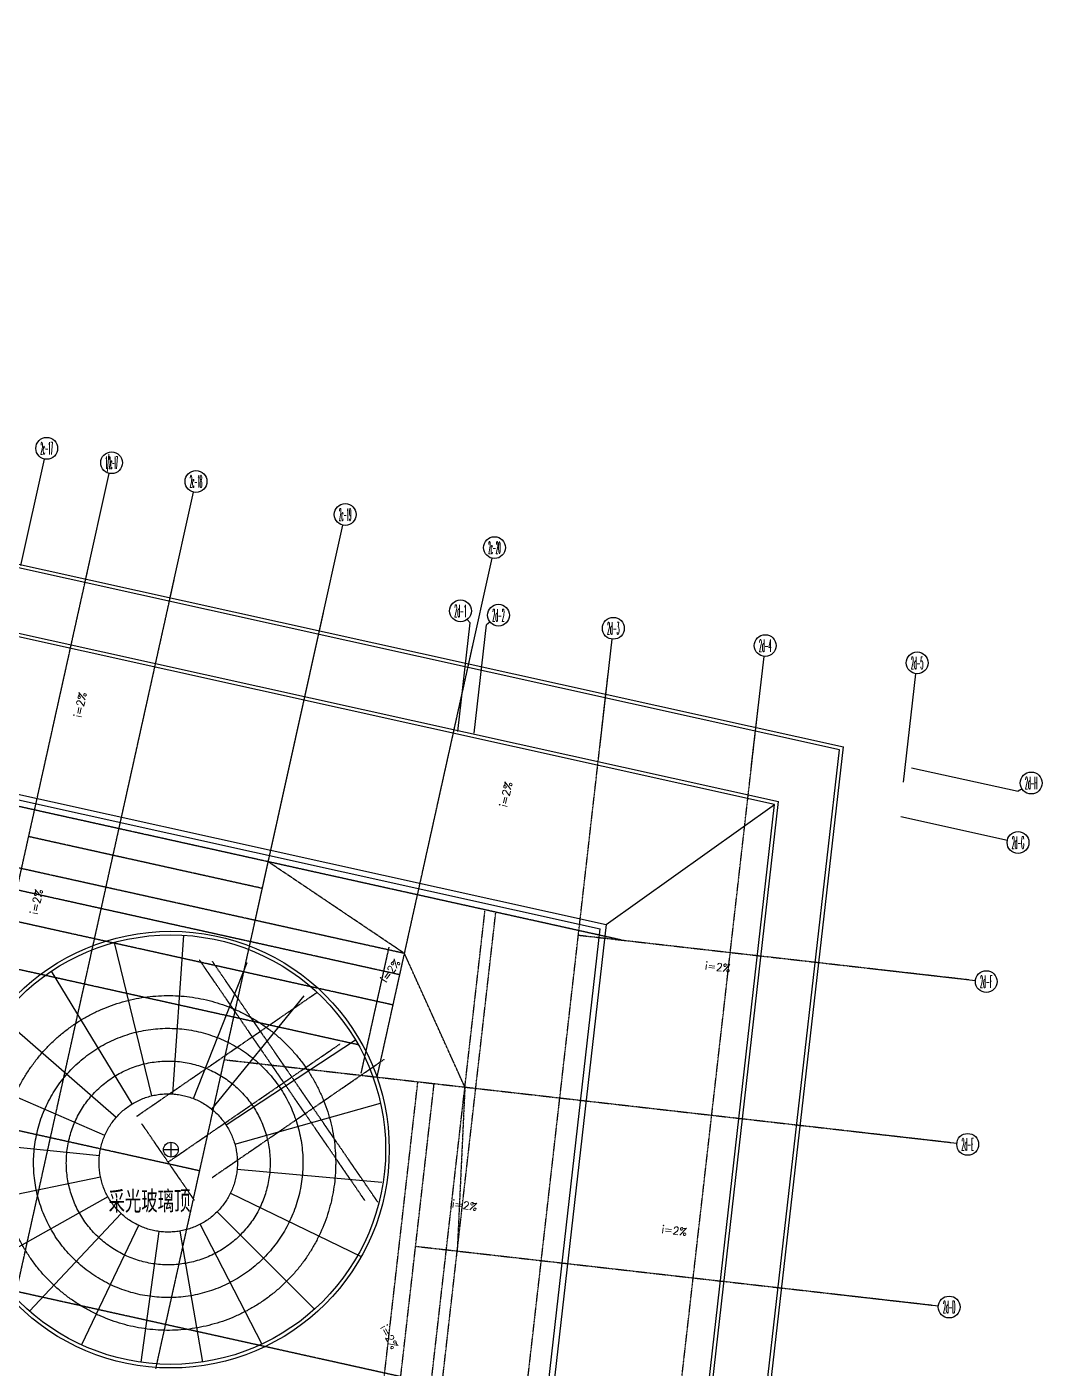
# Model space of a CAD drawing. Header units: metres. Extents: x -728143 to -282297, y 300383 to 505760.
# Drawn here: x -338083 to -282297, y 370649 to 444361 of the extents above; entities that cross this region are included whole.
import ezdxf
from ezdxf.enums import TextEntityAlignment as Align

# ---------------------------------------------------------------- set-up
doc = ezdxf.new("R2010")
doc.units = ezdxf.units.M
doc.linetypes.add('CENTER2', pattern=[2.541, 1.587, -0.318, 0.318, -0.318])
for name, color, linetype in [('11', 7, 'Continuous'), ('AXIS', 3, 'Continuous'), ('AXIS_TEXT', 7, 'Continuous'), ('DOTE', 251, 'CENTER2'), ('PUB_TEXT', 7, 'Continuous'), ('屋顶', 252, 'Continuous'), ('屋顶排水', 76, 'Continuous'), ('栏杆', 6, 'Continuous')]:
    doc.layers.add(name, color=color, linetype=linetype)
doc.styles.add('_TCH_AXIS', font='COMPLEX', dxfattribs={"bigfont": 'GBCBIG'})
doc.styles.add('_TCH_DIM', font='simplex_.ttf', dxfattribs={"bigfont": 'GBCBIG'})
doc.styles.add('COMPLEX', font='COMPLEX')
doc.styles.add('HZ', font='rs', dxfattribs={"width": 0.8, "bigfont": 'hztxt'})

# ---------------------------------------------------------------- blocks, each defined once
blk = doc.blocks.new('_AXISO')
blk.add_circle((0, 0), 0.5)
at = {"layer": 'AXIS_TEXT', "style": 'COMPLEX', "width": 1.041667}
blk.add_attdef('A', text='', height=0.56, dxfattribs=at).set_placement((-0.25, -0.28), (0.25, -0.28), align=Align.FIT)

msp = doc.modelspace()

# ---------------------------------------------------------------- linework, layer by layer
at = {"color": 4, "ltscale": 4, "extrusion": (-1.1827e-23, -1.32164e-09, 1)}
for p, q in [((-471734, 444361, 0), (-293215, 404786, 0)), ((-471187, 440450, 0), (-296778, 401786, 0)), ((-298651, 357073, 0), (-293215, 404786, 0)), ((-301808, 357634, 0), (-296778, 401786, 0))]:
    msp.add_line(p, q, dxfattribs=at)
at = {"ltscale": 4, "extrusion": (-1.1827e-23, -1.32164e-09, 1)}
for p, q in [((-293435, 404630, 0), (-471701, 444149, 0)), ((-296997, 401630, 0), (-471154, 440237, 0)), ((-298827, 357294, 0), (-293435, 404630, 0)), ((-302029, 357457, 0), (-296997, 401630, 0))]:
    msp.add_line(p, q, dxfattribs=at)
at = {"layer": '11', "ltscale": 4, "extrusion": (-1.1827e-23, -1.32164e-09, 1)}
for p, q in [((-330577, 382660, 0), (-329760, 382660, 0)), ((-330169, 383068, 0), (-330169, 382251, 0))]:
    msp.add_line(p, q, dxfattribs=at)
msp.add_circle((-330169, 382660, 0), 408, dxfattribs=at)
at = {"layer": 'AXIS', "extrusion": (-1.1827e-23, -1.32164e-09, 1)}
for p, q in [((-338418, 414752, 0), (-337120, 420610, 0)), ((-334855, 413962, 0), (-333556, 419820, 0)), ((-330217, 412934, 0), (-328919, 418792, 0)), ((-322017, 411116, 0), (-320718, 416974, 0)), ((-313816, 409298, 0), (-312517, 415156, 0)), ((-314405, 405639, 0), (-313726, 411600, 0)), ((-313881, 411795, 0), (-313726, 411600, 0)), ((-313511, 405537, 0), (-312832, 411499, 0)), ((-312637, 411653, 0), (-312832, 411499, 0)), ((-306606, 404750, 0), (-305926, 410712, 0)), ((-298260, 403800, 0), (-297580, 409761, 0)), ((-289914, 402849, 0), (-289234, 408810, 0)), ((-289470, 403649, 0), (-283612, 402350, 0)), ((-283403, 402484, 0), (-283612, 402350, 0)), ((-290065, 400964, 0), (-284207, 399665, 0)), ((-291925, 392640, 0), (-285964, 391961, 0)), ((-292944, 383695, 0), (-286983, 383016, 0)), ((-293963, 374756, 0), (-288001, 374076, 0))]:
    msp.add_line(p, q, dxfattribs=at)
at = {"layer": 'DOTE', "extrusion": (-1.1827e-23, -1.32164e-09, 1)}
for p, q in [((-305429, 394178, 0), (-469548, 430561, 0)), ((-319868, 388417, 0), (-468077, 421272, 0)), ((-344462, 370626, 0), (-334621, 415016, 0)), ((-339409, 371470, 0), (-329984, 413988, 0)), ((-328584, 381489, 0), (-466551, 412074, 0)), ((-330993, 370626, 0), (-321783, 412170, 0)), ((-325500, 395401, 0), (-321783, 412170, 0)), ((-318837, 386645, 0), (-313582, 410352, 0)), ((-313055, 348137, 0), (-306155, 408705, 0)), ((-304709, 347186, 0), (-297909, 406877, 0)), ((-317332, 393437, 0), (-373104, 405800, 0)), ((-317592, 392265, 0), (-373363, 404629, 0)), ((-315870, 369810, 0), (-465168, 402907, 0)), ((-317960, 390606, 0), (-373731, 402969, 0)), ((-325143, 397012, 0), (-337982, 399858, 0)), ((-317332, 393437, 0), (-324819, 398477, 0)), ((-318271, 348731, 0), (-312912, 395773, 0)), ((-317675, 348664, 0), (-312316, 395705, 0)), ((-307779, 394446, 0), (-286318, 392001, 0)), ((-319716, 386840, 0), (-318178, 393778, 0)), ((-319510, 379862, 0), (-328599, 393086, 0)), ((-318795, 379773, 0), (-327884, 392996, 0)), ((-314015, 386096, 0), (-317332, 393437, 0)), ((-332048, 384490, 0), (-322135, 391303, 0)), ((-330320, 381976, 0), (-320860, 388478, 0)), ((-327901, 381125, 0), (-318441, 387628, 0)), ((-327229, 387601, 0), (-287337, 383057, 0)), ((-320855, 349026, 0), (-316598, 386390, 0)), ((-319960, 348924, 0), (-315704, 386288, 0)), ((-314015, 386096, 0), (-314437, 377088, 0)), ((-328876, 379875, 0), (-331764, 384078, 0)), ((-316722, 377348, 0), (-288356, 374117, 0))]:
    msp.add_line(p, q, dxfattribs=at)
at = {"layer": '屋顶', "extrusion": (-1.1827e-23, -1.32164e-09, 1)}
for p, q in [((-330056, 385718, 0), (-329462, 394438, 0)), ((-331215, 385619, 0), (-333270, 394045, 0)), ((-328921, 385462, 0), (-325974, 392947, 0)), ((-332289, 385173, 0), (-336727, 392469, 0)), ((-327917, 384876, 0), (-322850, 391111, 0)), ((-333178, 384424, 0), (-339476, 389914, 0)), ((-327138, 384013, 0), (-320023, 388685, 0)), ((-333799, 383441, 0), (-341262, 386682, 0)), ((-326655, 382954, 0), (-318646, 385204, 0)), ((-334094, 382316, 0), (-342063, 383135, 0)), ((-334034, 381154, 0), (-341863, 379528, 0)), ((-326529, 381589, 0), (-318571, 380879, 0)), ((-333627, 380065, 0), (-340165, 376390, 0)), ((-326895, 380269, 0), (-319721, 376789, 0)), ((-332908, 379150, 0), (-337932, 373773, 0)), ((-327629, 379238, 0), (-322281, 373884, 0)), ((-331947, 378496, 0), (-335073, 371927, 0)), ((-330833, 378162, 0), (-331823, 370976, 0)), ((-329670, 378182, 0), (-328433, 370988, 0)), ((-328567, 378552, 0), (-325164, 371974, 0))]:
    msp.add_line(p, q, dxfattribs=at)
at = {"layer": '屋顶', "extrusion": (6.51558e-24, -1.32164e-09, 1)}
msp.add_open_spline([(-321114, 381925, 0), (-321114, 382048, 0), (-321116, 382171, 0), (-321129, 382501, 0), (-321145, 382708, 0), (-321189, 383120, 0), (-321218, 383326, 0), (-321291, 383734, 0), (-321334, 383937, 0), (-321433, 384339, 0), (-321490, 384539, 0), (-321617, 384934, 0), (-321687, 385129, 0), (-321840, 385514, 0), (-321923, 385704, 0), (-322101, 386078, 0), (-322197, 386262, 0), (-322400, 386624, 0), (-322508, 386801, 0), (-322736, 387147, 0), (-322855, 387317, 0), (-323106, 387647, 0), (-323236, 387808, 0), (-323508, 388121, 0), (-323650, 388273, 0), (-323942, 388567, 0), (-324093, 388708, 0), (-324405, 388982, 0), (-324566, 389113, 0), (-324895, 389365, 0), (-325064, 389485, 0), (-325410, 389714, 0), (-325587, 389822, 0), (-325947, 390027, 0), (-326131, 390123, 0), (-326504, 390304, 0), (-326694, 390387, 0), (-327079, 390542, 0), (-327274, 390612, 0), (-327668, 390741, 0), (-327867, 390798, 0), (-328269, 390899, 0), (-328472, 390943, 0), (-328880, 391017, 0), (-329085, 391047, 0), (-329497, 391093, 0), (-329704, 391109, 0), (-330118, 391127, 0), (-330325, 391129, 0), (-330740, 391119, 0), (-330947, 391107, 0), (-331360, 391070, 0), (-331566, 391044, 0), (-331975, 390978, 0), (-332178, 390938, 0), (-332582, 390845, 0), (-332783, 390792, 0), (-333180, 390672, 0), (-333376, 390605, 0), (-333764, 390458, 0), (-333955, 390378, 0), (-334332, 390206, 0), (-334518, 390113, 0), (-334882, 389915, 0), (-335061, 389810, 0), (-335411, 389589, 0), (-335582, 389472, 0), (-335917, 389227, 0), (-336080, 389099, 0), (-336397, 388832, 0), (-336551, 388693, 0), (-336850, 388405, 0), (-336994, 388256, 0), (-337272, 387949, 0), (-337406, 387790, 0), (-337663, 387465, 0), (-337786, 387298, 0), (-338020, 386956, 0), (-338132, 386781, 0), (-338342, 386424, 0), (-338442, 386242, 0), (-338628, 385872, 0), (-338715, 385683, 0), (-338875, 385301, 0), (-338949, 385107, 0), (-339084, 384715, 0), (-339144, 384517, 0), (-339252, 384116, 0), (-339299, 383914, 0), (-339379, 383508, 0), (-339413, 383303, 0), (-339465, 382892, 0), (-339485, 382685, 0), (-339510, 382271, 0), (-339515, 382064, 0), (-339512, 381650, 0), (-339503, 381442, 0), (-339472, 381029, 0), (-339450, 380823, 0), (-339391, 380412, 0), (-339354, 380208, 0), (-339268, 379803, 0), (-339218, 379602, 0), (-339104, 379203, 0), (-339040, 379006, 0), (-338900, 378616, 0), (-338823, 378423, 0), (-338657, 378043, 0), (-338567, 377856, 0), (-338375, 377489, 0), (-338273, 377308, 0), (-338057, 376954, 0), (-337943, 376781, 0), (-337703, 376443, 0), (-337578, 376277, 0), (-337316, 375956, 0), (-337180, 375800, 0), (-336897, 375497, 0), (-336750, 375350, 0), (-336448, 375067, 0), (-336291, 374930, 0), (-335970, 374668, 0), (-335805, 374543, 0), (-335467, 374303, 0), (-335294, 374189, 0), (-334940, 373972, 0), (-334760, 373870, 0), (-334393, 373678, 0), (-334206, 373588, 0), (-333826, 373421, 0), (-333634, 373344, 0), (-333244, 373203, 0), (-333046, 373140, 0), (-332648, 373025, 0), (-332447, 372975, 0), (-332041, 372888, 0), (-331837, 372851, 0), (-331427, 372792, 0), (-331221, 372769, 0), (-330807, 372738, 0), (-330600, 372729, 0), (-330185, 372725, 0), (-329978, 372731, 0), (-329564, 372755, 0), (-329358, 372774, 0), (-328947, 372827, 0), (-328742, 372860, 0), (-328335, 372940, 0), (-328133, 372987, 0), (-327733, 373094, 0), (-327534, 373154, 0), (-327142, 373288, 0), (-326948, 373362, 0), (-326566, 373522, 0), (-326377, 373609, 0), (-326007, 373795, 0), (-325824, 373894, 0), (-325467, 374104, 0), (-325292, 374215, 0), (-324950, 374449, 0), (-324783, 374572, 0), (-324457, 374829, 0), (-324299, 374963, 0), (-323991, 375241, 0), (-323842, 375385, 0), (-323554, 375683, 0), (-323415, 375837, 0), (-323148, 376154, 0), (-323019, 376317, 0), (-322774, 376651, 0), (-322657, 376822, 0), (-322435, 377172, 0), (-322330, 377351, 0), (-322132, 377715, 0), (-322039, 377901, 0), (-321866, 378277, 0), (-321786, 378469, 0), (-321639, 378856, 0), (-321572, 379053, 0), (-321451, 379449, 0), (-321398, 379650, 0), (-321304, 380054, 0), (-321264, 380257, 0), (-321198, 380666, 0), (-321172, 380872, 0), (-321134, 381285, 0), (-321122, 381492, 0), (-321115, 381774, 0), (-321114, 381849, 0), (-321114, 381925, 0)], degree=3, knots=[0.000152, 0.000152, 0.000152, 0.000152, 0.040345, 0.040345, 0.107937, 0.107937, 0.175529, 0.175529, 0.243121, 0.243121, 0.310713, 0.310713, 0.378306, 0.378306, 0.445898, 0.445898, 0.51349, 0.51349, 0.581082, 0.581082, 0.648674, 0.648674, 0.716266, 0.716266, 0.783859, 0.783859, 0.851451, 0.851451, 0.919043, 0.919043, 0.986635, 0.986635, 1.054227, 1.054227, 1.12182, 1.12182, 1.189412, 1.189412, 1.257004, 1.257004, 1.324596, 1.324596, 1.392188, 1.392188, 1.459781, 1.459781, 1.527373, 1.527373, 1.594965, 1.594965, 1.662557, 1.662557, 1.730149, 1.730149, 1.797741, 1.797741, 1.865334, 1.865334, 1.932926, 1.932926, 2.000518, 2.000518, 2.06811, 2.06811, 2.135702, 2.135702, 2.203295, 2.203295, 2.270887, 2.270887, 2.338479, 2.338479, 2.406071, 2.406071, 2.473663, 2.473663, 2.541256, 2.541256, 2.608848, 2.608848, 2.67644, 2.67644, 2.744032, 2.744032, 2.811624, 2.811624, 2.879217, 2.879217, 2.946809, 2.946809, 3.014401, 3.014401, 3.081993, 3.081993, 3.149585, 3.149585, 3.217177, 3.217177, 3.28477, 3.28477, 3.352362, 3.352362, 3.419954, 3.419954, 3.487546, 3.487546, 3.555138, 3.555138, 3.622731, 3.622731, 3.690323, 3.690323, 3.757915, 3.757915, 3.825507, 3.825507, 3.893099, 3.893099, 3.960692, 3.960692, 4.028284, 4.028284, 4.095876, 4.095876, 4.163468, 4.163468, 4.23106, 4.23106, 4.298652, 4.298652, 4.366245, 4.366245, 4.433837, 4.433837, 4.501429, 4.501429, 4.569021, 4.569021, 4.636613, 4.636613, 4.704206, 4.704206, 4.771798, 4.771798, 4.83939, 4.83939, 4.906982, 4.906982, 4.974574, 4.974574, 5.042167, 5.042167, 5.109759, 5.109759, 5.177351, 5.177351, 5.244943, 5.244943, 5.312535, 5.312535, 5.380128, 5.380128, 5.44772, 5.44772, 5.515312, 5.515312, 5.582904, 5.582904, 5.650496, 5.650496, 5.718088, 5.718088, 5.785681, 5.785681, 5.853273, 5.853273, 5.920865, 5.920865, 5.988457, 5.988457, 6.056049, 6.056049, 6.123642, 6.123642, 6.191234, 6.191234, 6.258826, 6.258826, 6.283338, 6.283338, 6.283338, 6.283338], dxfattribs=at)
at = {"layer": '屋顶', "extrusion": (7.84917e-23, 1.32164e-09, -1)}
msp.add_open_spline([(-322914, 381925, 0), (-322914, 382030, 0), (-322916, 382134, 0), (-322928, 382415, 0), (-322942, 382591, 0), (-322981, 382940, 0), (-323008, 383115, 0), (-323072, 383461, 0), (-323111, 383633, 0), (-323200, 383973, 0), (-323251, 384142, 0), (-323364, 384475, 0), (-323427, 384640, 0), (-323564, 384964, 0), (-323638, 385124, 0), (-323798, 385438, 0), (-323883, 385592, 0), (-324065, 385894, 0), (-324161, 386041, 0), (-324363, 386329, 0), (-324470, 386470, 0), (-324692, 386743, 0), (-324809, 386875, 0), (-325050, 387131, 0), (-325176, 387255, 0), (-325435, 387493, 0), (-325569, 387608, 0), (-325844, 387827, 0), (-325986, 387932, 0), (-326276, 388131, 0), (-326425, 388225, 0), (-326729, 388403, 0), (-326884, 388486, 0), (-327200, 388642, 0), (-327361, 388714, 0), (-327687, 388847, 0), (-327852, 388908, 0), (-328187, 389017, 0), (-328356, 389065, 0), (-328698, 389150, 0), (-328870, 389187, 0), (-329217, 389247, 0), (-329392, 389271, 0), (-329742, 389307, 0), (-329918, 389318, 0), (-330270, 389329, 0), (-330446, 389328, 0), (-330798, 389313, 0), (-330973, 389299, 0), (-331323, 389260, 0), (-331497, 389234, 0), (-331844, 389169, 0), (-332015, 389131, 0), (-332356, 389042, 0), (-332525, 388991, 0), (-332858, 388878, 0), (-333023, 388815, 0), (-333348, 388679, 0), (-333507, 388605, 0), (-333821, 388445, 0), (-333975, 388360, 0), (-334277, 388178, 0), (-334425, 388082, 0), (-334713, 387880, 0), (-334853, 387774, 0), (-335126, 387551, 0), (-335259, 387435, 0), (-335515, 387194, 0), (-335639, 387068, 0), (-335877, 386809, 0), (-335992, 386675, 0), (-336211, 386400, 0), (-336316, 386258, 0), (-336515, 385968, 0), (-336610, 385819, 0), (-336788, 385516, 0), (-336871, 385360, 0), (-337027, 385045, 0), (-337100, 384884, 0), (-337233, 384558, 0), (-337293, 384393, 0), (-337403, 384058, 0), (-337451, 383889, 0), (-337536, 383547, 0), (-337573, 383375, 0), (-337634, 383028, 0), (-337658, 382853, 0), (-337694, 382503, 0), (-337705, 382327, 0), (-337716, 381975, 0), (-337715, 381799, 0), (-337700, 381447, 0), (-337687, 381272, 0), (-337647, 380922, 0), (-337621, 380748, 0), (-337557, 380401, 0), (-337519, 380229, 0), (-337430, 379889, 0), (-337379, 379720, 0), (-337266, 379386, 0), (-337204, 379222, 0), (-337068, 378897, 0), (-336993, 378737, 0), (-336834, 378423, 0), (-336749, 378269, 0), (-336568, 377967, 0), (-336472, 377819, 0), (-336270, 377531, 0), (-336163, 377391, 0), (-335941, 377118, 0), (-335825, 376985, 0), (-335584, 376729, 0), (-335458, 376605, 0), (-335199, 376366, 0), (-335066, 376251, 0), (-334790, 376032, 0), (-334649, 375927, 0), (-334359, 375728, 0), (-334210, 375633, 0), (-333906, 375455, 0), (-333751, 375371, 0), (-333436, 375215, 0), (-333275, 375143, 0), (-332949, 375010, 0), (-332784, 374949, 0), (-332449, 374839, 0), (-332280, 374791, 0), (-331938, 374705, 0), (-331766, 374669, 0), (-331419, 374608, 0), (-331245, 374583, 0), (-330894, 374548, 0), (-330719, 374536, 0), (-330367, 374525, 0), (-330190, 374526, 0), (-329839, 374540, 0), (-329663, 374553, 0), (-329313, 374593, 0), (-329139, 374619, 0), (-328793, 374683, 0), (-328621, 374721, 0), (-328280, 374810, 0), (-328111, 374860, 0), (-327778, 374973, 0), (-327613, 375035, 0), (-327288, 375171, 0), (-327128, 375245, 0), (-326814, 375404, 0), (-326660, 375490, 0), (-326358, 375671, 0), (-326210, 375767, 0), (-325922, 375969, 0), (-325781, 376075, 0), (-325508, 376297, 0), (-325375, 376413, 0), (-325119, 376654, 0), (-324995, 376779, 0), (-324756, 377038, 0), (-324641, 377172, 0), (-324421, 377447, 0), (-324317, 377588, 0), (-324117, 377878, 0), (-324022, 378027, 0), (-323844, 378331, 0), (-323760, 378486, 0), (-323604, 378801, 0), (-323532, 378962, 0), (-323398, 379288, 0), (-323337, 379453, 0), (-323228, 379788, 0), (-323179, 379957, 0), (-323093, 380298, 0), (-323056, 380471, 0), (-322995, 380817, 0), (-322971, 380992, 0), (-322935, 381342, 0), (-322923, 381518, 0), (-322915, 381771, 0), (-322914, 381848, 0), (-322914, 381925, 0)], degree=3, knots=[0.000152, 0.000152, 0.000152, 0.000152, 0.042593, 0.042593, 0.113966, 0.113966, 0.18534, 0.18534, 0.256713, 0.256713, 0.328087, 0.328087, 0.39946, 0.39946, 0.470833, 0.470833, 0.542207, 0.542207, 0.61358, 0.61358, 0.684954, 0.684954, 0.756327, 0.756327, 0.827701, 0.827701, 0.899074, 0.899074, 0.970447, 0.970447, 1.041821, 1.041821, 1.113194, 1.113194, 1.184568, 1.184568, 1.255941, 1.255941, 1.327315, 1.327315, 1.398688, 1.398688, 1.470061, 1.470061, 1.541435, 1.541435, 1.612808, 1.612808, 1.684182, 1.684182, 1.755555, 1.755555, 1.826929, 1.826929, 1.898302, 1.898302, 1.969675, 1.969675, 2.041049, 2.041049, 2.112422, 2.112422, 2.183796, 2.183796, 2.255169, 2.255169, 2.326543, 2.326543, 2.397916, 2.397916, 2.469289, 2.469289, 2.540663, 2.540663, 2.612036, 2.612036, 2.68341, 2.68341, 2.754783, 2.754783, 2.826157, 2.826157, 2.89753, 2.89753, 2.968903, 2.968903, 3.040277, 3.040277, 3.11165, 3.11165, 3.183024, 3.183024, 3.254397, 3.254397, 3.325771, 3.325771, 3.397144, 3.397144, 3.468517, 3.468517, 3.539891, 3.539891, 3.611264, 3.611264, 3.682638, 3.682638, 3.754011, 3.754011, 3.825385, 3.825385, 3.896758, 3.896758, 3.968131, 3.968131, 4.039505, 4.039505, 4.110878, 4.110878, 4.182252, 4.182252, 4.253625, 4.253625, 4.324999, 4.324999, 4.396372, 4.396372, 4.467745, 4.467745, 4.539119, 4.539119, 4.610492, 4.610492, 4.681866, 4.681866, 4.753239, 4.753239, 4.824613, 4.824613, 4.895986, 4.895986, 4.967359, 4.967359, 5.038733, 5.038733, 5.110106, 5.110106, 5.18148, 5.18148, 5.252853, 5.252853, 5.324227, 5.324227, 5.3956, 5.3956, 5.466973, 5.466973, 5.538347, 5.538347, 5.60972, 5.60972, 5.681094, 5.681094, 5.752467, 5.752467, 5.823841, 5.823841, 5.895214, 5.895214, 5.966587, 5.966587, 6.037961, 6.037961, 6.109334, 6.109334, 6.180708, 6.180708, 6.252081, 6.252081, 6.283338, 6.283338, 6.283338, 6.283338], dxfattribs=at)
at = {"layer": '屋顶', "extrusion": (-1.51928e-23, 1.32164e-09, -1)}
msp.add_open_spline([(-324714, 381926, 0), (-324714, 382010, 0), (-324716, 382095, 0), (-324726, 382323, 0), (-324738, 382465, 0), (-324773, 382749, 0), (-324795, 382890, 0), (-324852, 383170, 0), (-324885, 383309, 0), (-324963, 383584, 0), (-325007, 383720, 0), (-325105, 383988, 0), (-325159, 384121, 0), (-325278, 384381, 0), (-325342, 384508, 0), (-325480, 384758, 0), (-325554, 384881, 0), (-325711, 385120, 0), (-325794, 385236, 0), (-325969, 385462, 0), (-326060, 385572, 0), (-326252, 385784, 0), (-326351, 385886, 0), (-326558, 386083, 0), (-326666, 386178, 0), (-326887, 386358, 0), (-327001, 386444, 0), (-327236, 386607, 0), (-327356, 386684, 0), (-327603, 386829, 0), (-327729, 386896, 0), (-327985, 387022, 0), (-328116, 387080, 0), (-328382, 387185, 0), (-328517, 387232, 0), (-328789, 387317, 0), (-328927, 387354, 0), (-329206, 387418, 0), (-329346, 387444, 0), (-329629, 387487, 0), (-329771, 387502, 0), (-330056, 387523, 0), (-330199, 387527, 0), (-330485, 387526, 0), (-330627, 387520, 0), (-330912, 387497, 0), (-331054, 387480, 0), (-331336, 387435, 0), (-331476, 387407, 0), (-331754, 387340, 0), (-331892, 387302, 0), (-332164, 387214, 0), (-332298, 387165, 0), (-332563, 387057, 0), (-332693, 386998, 0), (-332948, 386870, 0), (-333074, 386802, 0), (-333319, 386655, 0), (-333438, 386576, 0), (-333671, 386411, 0), (-333785, 386324, 0), (-334004, 386141, 0), (-334111, 386046, 0), (-334316, 385847, 0), (-334414, 385743, 0), (-334604, 385529, 0), (-334694, 385419, 0), (-334867, 385191, 0), (-334948, 385074, 0), (-335103, 384833, 0), (-335175, 384710, 0), (-335311, 384459, 0), (-335374, 384330, 0), (-335490, 384069, 0), (-335543, 383936, 0), (-335638, 383667, 0), (-335681, 383531, 0), (-335756, 383255, 0), (-335788, 383116, 0), (-335842, 382835, 0), (-335863, 382694, 0), (-335895, 382410, 0), (-335905, 382267, 0), (-335915, 381982, 0), (-335915, 381839, 0), (-335903, 381553, 0), (-335892, 381411, 0), (-335858, 381127, 0), (-335836, 380986, 0), (-335781, 380706, 0), (-335748, 380567, 0), (-335672, 380291, 0), (-335628, 380155, 0), (-335531, 379886, 0), (-335477, 379754, 0), (-335360, 379494, 0), (-335296, 379366, 0), (-335159, 379115, 0), (-335085, 378992, 0), (-334930, 378753, 0), (-334847, 378636, 0), (-334674, 378409, 0), (-334582, 378299, 0), (-334392, 378086, 0), (-334292, 377983, 0), (-334086, 377786, 0), (-333979, 377691, 0), (-333759, 377509, 0), (-333645, 377423, 0), (-333411, 377259, 0), (-333291, 377181, 0), (-333045, 377036, 0), (-332919, 376968, 0), (-332663, 376841, 0), (-332532, 376783, 0), (-332267, 376677, 0), (-332133, 376629, 0), (-331860, 376543, 0), (-331722, 376505, 0), (-331444, 376440, 0), (-331304, 376413, 0), (-331021, 376370, 0), (-330879, 376354, 0), (-330594, 376332, 0), (-330452, 376327, 0), (-330166, 376327, 0), (-330023, 376333, 0), (-329738, 376355, 0), (-329596, 376371, 0), (-329314, 376415, 0), (-329174, 376442, 0), (-328895, 376508, 0), (-328758, 376546, 0), (-328485, 376632, 0), (-328351, 376680, 0), (-328086, 376787, 0), (-327955, 376846, 0), (-327699, 376973, 0), (-327574, 377041, 0), (-327328, 377187, 0), (-327208, 377265, 0), (-326975, 377429, 0), (-326861, 377516, 0), (-326641, 377697, 0), (-326534, 377793, 0), (-326328, 377991, 0), (-326229, 378094, 0), (-326039, 378307, 0), (-325948, 378417, 0), (-325775, 378644, 0), (-325692, 378761, 0), (-325537, 379001, 0), (-325464, 379124, 0), (-325327, 379375, 0), (-325264, 379503, 0), (-325147, 379763, 0), (-325093, 379896, 0), (-324996, 380165, 0), (-324953, 380301, 0), (-324877, 380577, 0), (-324845, 380716, 0), (-324790, 380996, 0), (-324768, 381137, 0), (-324735, 381421, 0), (-324724, 381564, 0), (-324715, 381779, 0), (-324714, 381852, 0), (-324714, 381926, 0)], degree=3, knots=[0.000152, 0.000152, 0.000152, 0.000152, 0.045656, 0.045656, 0.122181, 0.122181, 0.198706, 0.198706, 0.275231, 0.275231, 0.351757, 0.351757, 0.428282, 0.428282, 0.504807, 0.504807, 0.581333, 0.581333, 0.657858, 0.657858, 0.734383, 0.734383, 0.810909, 0.810909, 0.887434, 0.887434, 0.963959, 0.963959, 1.040485, 1.040485, 1.11701, 1.11701, 1.193535, 1.193535, 1.27006, 1.27006, 1.346586, 1.346586, 1.423111, 1.423111, 1.499636, 1.499636, 1.576162, 1.576162, 1.652687, 1.652687, 1.729212, 1.729212, 1.805738, 1.805738, 1.882263, 1.882263, 1.958788, 1.958788, 2.035314, 2.035314, 2.111839, 2.111839, 2.188364, 2.188364, 2.264889, 2.264889, 2.341415, 2.341415, 2.41794, 2.41794, 2.494465, 2.494465, 2.570991, 2.570991, 2.647516, 2.647516, 2.724041, 2.724041, 2.800567, 2.800567, 2.877092, 2.877092, 2.953617, 2.953617, 3.030143, 3.030143, 3.106668, 3.106668, 3.183193, 3.183193, 3.259718, 3.259718, 3.336244, 3.336244, 3.412769, 3.412769, 3.489294, 3.489294, 3.56582, 3.56582, 3.642345, 3.642345, 3.71887, 3.71887, 3.795396, 3.795396, 3.871921, 3.871921, 3.948446, 3.948446, 4.024971, 4.024971, 4.101497, 4.101497, 4.178022, 4.178022, 4.254547, 4.254547, 4.331073, 4.331073, 4.407598, 4.407598, 4.484123, 4.484123, 4.560649, 4.560649, 4.637174, 4.637174, 4.713699, 4.713699, 4.790225, 4.790225, 4.86675, 4.86675, 4.943275, 4.943275, 5.0198, 5.0198, 5.096326, 5.096326, 5.172851, 5.172851, 5.249376, 5.249376, 5.325902, 5.325902, 5.402427, 5.402427, 5.478952, 5.478952, 5.555478, 5.555478, 5.632003, 5.632003, 5.708528, 5.708528, 5.785054, 5.785054, 5.861579, 5.861579, 5.938104, 5.938104, 6.014629, 6.014629, 6.091155, 6.091155, 6.16768, 6.16768, 6.244205, 6.244205, 6.283338, 6.283338, 6.283338, 6.283338], dxfattribs=at)
at = {"layer": '屋顶', "extrusion": (8.07655e-23, 1.32164e-09, -1)}
msp.add_open_spline([(-326514, 381926, 0), (-326514, 381989, 0), (-326515, 382053, 0), (-326524, 382223, 0), (-326534, 382329, 0), (-326562, 382541, 0), (-326581, 382646, 0), (-326627, 382855, 0), (-326655, 382958, 0), (-326719, 383162, 0), (-326755, 383263, 0), (-326835, 383460, 0), (-326880, 383558, 0), (-326977, 383748, 0), (-327029, 383841, 0), (-327142, 384022, 0), (-327202, 384111, 0), (-327330, 384282, 0), (-327397, 384365, 0), (-327539, 384525, 0), (-327613, 384602, 0), (-327768, 384750, 0), (-327848, 384820, 0), (-328014, 384954, 0), (-328100, 385017, 0), (-328277, 385137, 0), (-328368, 385193, 0), (-328555, 385297, 0), (-328650, 385345, 0), (-328845, 385433, 0), (-328944, 385473, 0), (-329146, 385544, 0), (-329248, 385576, 0), (-329454, 385630, 0), (-329559, 385653, 0), (-329769, 385689, 0), (-329875, 385703, 0), (-330088, 385722, 0), (-330195, 385726, 0), (-330408, 385727, 0), (-330515, 385723, 0), (-330728, 385706, 0), (-330834, 385693, 0), (-331045, 385657, 0), (-331149, 385635, 0), (-331356, 385583, 0), (-331459, 385552, 0), (-331661, 385482, 0), (-331760, 385443, 0), (-331955, 385356, 0), (-332051, 385308, 0), (-332238, 385205, 0), (-332330, 385150, 0), (-332507, 385032, 0), (-332594, 384969, 0), (-332761, 384836, 0), (-332842, 384766, 0), (-332997, 384619, 0), (-333072, 384543, 0), (-333215, 384384, 0), (-333283, 384301, 0), (-333411, 384131, 0), (-333472, 384043, 0), (-333586, 383862, 0), (-333639, 383769, 0), (-333737, 383580, 0), (-333782, 383483, 0), (-333864, 383286, 0), (-333901, 383185, 0), (-333966, 382982, 0), (-333994, 382879, 0), (-334042, 382671, 0), (-334061, 382565, 0), (-334091, 382354, 0), (-334102, 382248, 0), (-334114, 382034, 0), (-334115, 381927, 0), (-334109, 381714, 0), (-334102, 381607, 0), (-334078, 381395, 0), (-334062, 381289, 0), (-334020, 381080, 0), (-333995, 380976, 0), (-333935, 380771, 0), (-333901, 380669, 0), (-333825, 380470, 0), (-333783, 380372, 0), (-333690, 380179, 0), (-333639, 380085, 0), (-333531, 379901, 0), (-333473, 379812, 0), (-333349, 379638, 0), (-333283, 379553, 0), (-333145, 379390, 0), (-333073, 379312, 0), (-332922, 379161, 0), (-332843, 379088, 0), (-332679, 378951, 0), (-332595, 378886, 0), (-332420, 378762, 0), (-332331, 378704, 0), (-332146, 378596, 0), (-332052, 378546, 0), (-331859, 378454, 0), (-331761, 378412, 0), (-331561, 378336, 0), (-331460, 378302, 0), (-331254, 378244, 0), (-331151, 378219, 0), (-330941, 378177, 0), (-330835, 378161, 0), (-330623, 378138, 0), (-330516, 378131, 0), (-330303, 378125, 0), (-330196, 378127, 0), (-329983, 378140, 0), (-329876, 378151, 0), (-329665, 378181, 0), (-329560, 378201, 0), (-329352, 378249, 0), (-329249, 378278, 0), (-329046, 378343, 0), (-328945, 378380, 0), (-328748, 378463, 0), (-328651, 378508, 0), (-328462, 378607, 0), (-328369, 378660, 0), (-328189, 378775, 0), (-328101, 378836, 0), (-327931, 378965, 0), (-327849, 379033, 0), (-327690, 379176, 0), (-327614, 379251, 0), (-327468, 379407, 0), (-327398, 379488, 0), (-327266, 379655, 0), (-327203, 379742, 0), (-327085, 379920, 0), (-327030, 380012, 0), (-326928, 380199, 0), (-326880, 380295, 0), (-326794, 380490, 0), (-326755, 380590, 0), (-326686, 380792, 0), (-326655, 380894, 0), (-326603, 381102, 0), (-326581, 381206, 0), (-326547, 381417, 0), (-326534, 381523, 0), (-326518, 381728, 0), (-326514, 381827, 0), (-326514, 381926, 0)], degree=3, knots=[0.000152, 0.000152, 0.000152, 0.000152, 0.050288, 0.050288, 0.134602, 0.134602, 0.218917, 0.218917, 0.303232, 0.303232, 0.387546, 0.387546, 0.471861, 0.471861, 0.556175, 0.556175, 0.64049, 0.64049, 0.724805, 0.724805, 0.809119, 0.809119, 0.893434, 0.893434, 0.977749, 0.977749, 1.062063, 1.062063, 1.146378, 1.146378, 1.230693, 1.230693, 1.315007, 1.315007, 1.399322, 1.399322, 1.483637, 1.483637, 1.567951, 1.567951, 1.652266, 1.652266, 1.736581, 1.736581, 1.820895, 1.820895, 1.90521, 1.90521, 1.989524, 1.989524, 2.073839, 2.073839, 2.158154, 2.158154, 2.242468, 2.242468, 2.326783, 2.326783, 2.411098, 2.411098, 2.495412, 2.495412, 2.579727, 2.579727, 2.664042, 2.664042, 2.748356, 2.748356, 2.832671, 2.832671, 2.916986, 2.916986, 3.0013, 3.0013, 3.085615, 3.085615, 3.16993, 3.16993, 3.254244, 3.254244, 3.338559, 3.338559, 3.422873, 3.422873, 3.507188, 3.507188, 3.591503, 3.591503, 3.675817, 3.675817, 3.760132, 3.760132, 3.844447, 3.844447, 3.928761, 3.928761, 4.013076, 4.013076, 4.097391, 4.097391, 4.181705, 4.181705, 4.26602, 4.26602, 4.350335, 4.350335, 4.434649, 4.434649, 4.518964, 4.518964, 4.603279, 4.603279, 4.687593, 4.687593, 4.771908, 4.771908, 4.856222, 4.856222, 4.940537, 4.940537, 5.024852, 5.024852, 5.109166, 5.109166, 5.193481, 5.193481, 5.277796, 5.277796, 5.36211, 5.36211, 5.446425, 5.446425, 5.53074, 5.53074, 5.615054, 5.615054, 5.699369, 5.699369, 5.783684, 5.783684, 5.867998, 5.867998, 5.952313, 5.952313, 6.036628, 6.036628, 6.120942, 6.120942, 6.205257, 6.205257, 6.283338, 6.283338, 6.283338, 6.283338], dxfattribs=at)
at = {"layer": '屋顶排水', "ltscale": 4, "extrusion": (-1.1827e-23, -1.32164e-09, 1)}
for p, q in [((-355399, 405614, 0), (-306583, 394793, 0)), ((-306254, 395027, 0), (-296997, 401630, 0)), ((-309653, 367837, 0), (-306583, 394793, 0))]:
    msp.add_line(p, q, dxfattribs=at)
at = {"layer": '屋顶排水', "ltscale": 4, "extrusion": (-1.1827e-23, -1.32164e-09, 1), "elevation": 0}
msp.add_lwpolyline([(-469658, 431251), (-456283, 428286), (-455774, 430580), (-452943, 429952), (-453452, 427658), (-415278, 419196), (-414770, 421490), (-411939, 420862), (-412447, 418568), (-358116, 406524), (-357608, 408818), (-354532, 408136), (-355041, 405842), (-306254, 395027), (-309662, 365111)], dxfattribs=at)
for points in [[(-334562, 408044, 0, 0, 0), (-334954, 406278, 120, 0, 0), (-335051, 405839, 0, 0, 0)], [(-311169, 403121, 0, 0, 0), (-311561, 401354, 120, 0, 0), (-311658, 400915, 0, 0, 0)], [(-337411, 395192, 0, 0, 0), (-337020, 396959, 120, 0, 0), (-336922, 397398, 0, 0, 0)], [(-318408, 391432, 0, 0, 0), (-317349, 392899, 120, 0, 0), (-317086, 393264, 0, 0, 0)], [(-299126, 392208, 0, 0, 0), (-300924, 392413, 120, 0, 0), (-301371, 392464, 0, 0, 0)], [(-315102, 379373, 0, 0, 0), (-313311, 379123, 120, 0, 0), (-312865, 379060, 0, 0, 0)], [(-301508, 377722, 0, 0, 0), (-303306, 377927, 120, 0, 0), (-303753, 377978, 0, 0, 0)], [(-318985, 373103, 0, 0, 0), (-318135, 371506, 120, 0, 0), (-317924, 371108, 0, 0, 0)]]:
    msp.add_lwpolyline(points, format="xyseb", dxfattribs=at)
at = {"layer": '栏杆', "ltscale": 1.5, "extrusion": (-1.1827e-23, -1.32164e-09, 1)}
for radius in [12000, 11800]:
    msp.add_circle((-330169, 382660, 0), radius, dxfattribs=at)

# ---------------------------------------------------------------- block references
at = {"layer": 'AXIS', "extrusion": (-1.1827e-23, -1.32164e-09, 1)}
ref = msp.add_blockref('_AXISO', (-336990, 421196, 0), dxfattribs=dict(at, xscale=1200, yscale=1200, zscale=1200))
ref.add_attrib('A', '2c-17', dxfattribs={"layer": 'AXIS_TEXT', "ltscale": 4, "extrusion": (-1.1827e-23, -1.32164e-09, 1), "height": 678.8, "style": '_TCH_AXIS', "width": 0.223404}).set_placement((-337329, 420856, 0), (-336651, 420856, 0), align=Align.FIT)
ref = msp.add_blockref('_AXISO', (-333426, 420406, 0), dxfattribs=dict(at, xscale=1200, yscale=1200, zscale=1200))
ref.add_attrib('A', '1/2c-17', dxfattribs={"layer": 'AXIS_TEXT', "ltscale": 4, "extrusion": (-1.1827e-23, -1.32164e-09, 1), "height": 678.8, "style": '_TCH_AXIS', "width": 0.160305}).set_placement((-333766, 420066, 0), (-333087, 420066, 0), align=Align.FIT)
ref = msp.add_blockref('_AXISO', (-328789, 419378, 0), dxfattribs=dict(at, xscale=1200, yscale=1200, zscale=1200))
ref.add_attrib('A', '2c-18', dxfattribs={"layer": 'AXIS_TEXT', "ltscale": 4, "extrusion": (-1.1827e-23, -1.32164e-09, 1), "height": 678.8, "style": '_TCH_AXIS', "width": 0.223404}).set_placement((-329128, 419038, 0), (-328450, 419038, 0), align=Align.FIT)
ref = msp.add_blockref('_AXISO', (-320588, 417560, 0), dxfattribs=dict(at, xscale=1200, yscale=1200, zscale=1200))
ref.add_attrib('A', '2c-19', dxfattribs={"layer": 'AXIS_TEXT', "ltscale": 4, "extrusion": (-1.1827e-23, -1.32164e-09, 1), "height": 678.8, "style": '_TCH_AXIS', "width": 0.223404}).set_placement((-320928, 417220, 0), (-320249, 417220, 0), align=Align.FIT)
ref = msp.add_blockref('_AXISO', (-312387, 415742, 0), dxfattribs=dict(at, xscale=1200, yscale=1200, zscale=1200))
ref.add_attrib('A', '2c-20', dxfattribs={"layer": 'AXIS_TEXT', "ltscale": 4, "extrusion": (-1.1827e-23, -1.32164e-09, 1), "height": 678.8, "style": '_TCH_AXIS', "width": 0.212121}).set_placement((-312727, 415402, 0), (-312048, 415402, 0), align=Align.FIT)
ref = msp.add_blockref('_AXISO', (-314254, 412264, 0), dxfattribs=dict(at, xscale=1200, yscale=1200, zscale=1200))
ref.add_attrib('A', '2d-1', dxfattribs={"layer": 'AXIS_TEXT', "ltscale": 4, "extrusion": (-1.1827e-23, -1.32164e-09, 1), "height": 678.8, "style": '_TCH_AXIS', "width": 0.276316}).set_placement((-314594, 411925, 0), (-313915, 411925, 0), align=Align.FIT)
ref = msp.add_blockref('_AXISO', (-312168, 412027, 0), dxfattribs=dict(at, xscale=1200, yscale=1200, zscale=1200))
ref.add_attrib('A', '2d-2', dxfattribs={"layer": 'AXIS_TEXT', "ltscale": 4, "extrusion": (-1.1827e-23, -1.32164e-09, 1), "height": 678.8, "style": '_TCH_AXIS', "width": 0.259259}).set_placement((-312507, 411687, 0), (-311828, 411687, 0), align=Align.FIT)
ref = msp.add_blockref('_AXISO', (-305859, 411308, 0), dxfattribs=dict(at, xscale=1200, yscale=1200, zscale=1200))
ref.add_attrib('A', '2d-3', dxfattribs={"layer": 'AXIS_TEXT', "ltscale": 4, "extrusion": (-1.1827e-23, -1.32164e-09, 1), "height": 678.8, "style": '_TCH_AXIS', "width": 0.259259}).set_placement((-306198, 410969, 0), (-305519, 410969, 0), align=Align.FIT)
ref = msp.add_blockref('_AXISO', (-297512, 410357, 0), dxfattribs=dict(at, xscale=1200, yscale=1200, zscale=1200))
ref.add_attrib('A', '2d-4', dxfattribs={"layer": 'AXIS_TEXT', "ltscale": 4, "extrusion": (-1.1827e-23, -1.32164e-09, 1), "height": 678.8, "style": '_TCH_AXIS', "width": 0.253012}).set_placement((-297852, 410018, 0), (-297173, 410018, 0), align=Align.FIT)
ref = msp.add_blockref('_AXISO', (-289166, 409406, 0), dxfattribs=dict(at, xscale=1200, yscale=1200, zscale=1200))
ref.add_attrib('A', '2d-5', dxfattribs={"layer": 'AXIS_TEXT', "ltscale": 4, "extrusion": (-1.1827e-23, -1.32164e-09, 1), "height": 678.8, "style": '_TCH_AXIS', "width": 0.259259}).set_placement((-289506, 409067, 0), (-288827, 409067, 0), align=Align.FIT)
ref = msp.add_blockref('_AXISO', (-282897, 402806, 0), dxfattribs=dict(at, xscale=1200, yscale=1200, zscale=1200))
ref.add_attrib('A', '2d-H', dxfattribs={"layer": 'AXIS_TEXT', "ltscale": 4, "extrusion": (-1.1827e-23, -1.32164e-09, 1), "height": 678.8, "style": '_TCH_AXIS', "width": 0.241379}).set_placement((-283236, 402467, 0), (-282557, 402467, 0), align=Align.FIT)
ref = msp.add_blockref('_AXISO', (-283622, 399536, 0), dxfattribs=dict(at, xscale=1200, yscale=1200, zscale=1200))
ref.add_attrib('A', '2d-G', dxfattribs={"layer": 'AXIS_TEXT', "ltscale": 4, "extrusion": (-1.1827e-23, -1.32164e-09, 1), "height": 678.8, "style": '_TCH_AXIS', "width": 0.247059}).set_placement((-283961, 399196, 0), (-283282, 399196, 0), align=Align.FIT)
ref = msp.add_blockref('_AXISO', (-285368, 391893, 0), dxfattribs=dict(at, xscale=1200, yscale=1200, zscale=1200))
ref.add_attrib('A', '2d-F', dxfattribs={"layer": 'AXIS_TEXT', "ltscale": 4, "extrusion": (-1.1827e-23, -1.32164e-09, 1), "height": 678.8, "style": '_TCH_AXIS', "width": 0.253012}).set_placement((-285707, 391553, 0), (-285028, 391553, 0), align=Align.FIT)
ref = msp.add_blockref('_AXISO', (-286387, 382948, 0), dxfattribs=dict(at, xscale=1200, yscale=1200, zscale=1200))
ref.add_attrib('A', '2d-E', dxfattribs={"layer": 'AXIS_TEXT', "ltscale": 4, "extrusion": (-1.1827e-23, -1.32164e-09, 1), "height": 678.8, "style": '_TCH_AXIS', "width": 0.253012}).set_placement((-286726, 382609, 0), (-286047, 382609, 0), align=Align.FIT)
ref = msp.add_blockref('_AXISO', (-287405, 374008, 0), dxfattribs=dict(at, xscale=1200, yscale=1200, zscale=1200))
ref.add_attrib('A', '2d-D', dxfattribs={"layer": 'AXIS_TEXT', "ltscale": 4, "extrusion": (-1.1827e-23, -1.32164e-09, 1), "height": 678.8, "style": '_TCH_AXIS', "width": 0.25}).set_placement((-287745, 373669, 0), (-287066, 373669, 0), align=Align.FIT)

# ---------------------------------------------------------------- texts
at = {"layer": 'PUB_TEXT', "extrusion": (-1.1827e-23, -1.32164e-09, 1), "style": '_TCH_DIM'}
for rotation, p in [(77.50067, (-335100, 406374, 0)), (77.50067, (-311707, 401450, 0)), (77.50067, (-337500, 395548, 0)), (54.17582, (-318348, 391794, 0)), (353.50067, (-300844, 392568, 0)), (352.03666, (-314755, 379489, 0)), (353.50067, (-303226, 378083, 0)), (298.00642, (-318686, 372890, 0))]:
    msp.add_text('i=2%', height=421.4, rotation=rotation, dxfattribs=at).set_placement(p)
at = {"layer": 'PUB_TEXT', "extrusion": (-1.1827e-23, -1.32164e-09, 1), "style": 'HZ', "width": 0.75}
msp.add_text('采光玻璃顶', height=1200, rotation=0.39485, dxfattribs=at).set_placement((-333590, 379184, 0))

doc.saveas('drawing.dxf')
